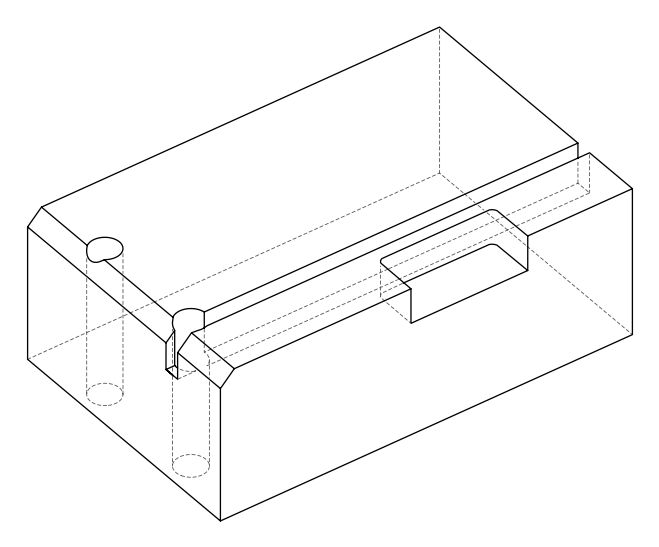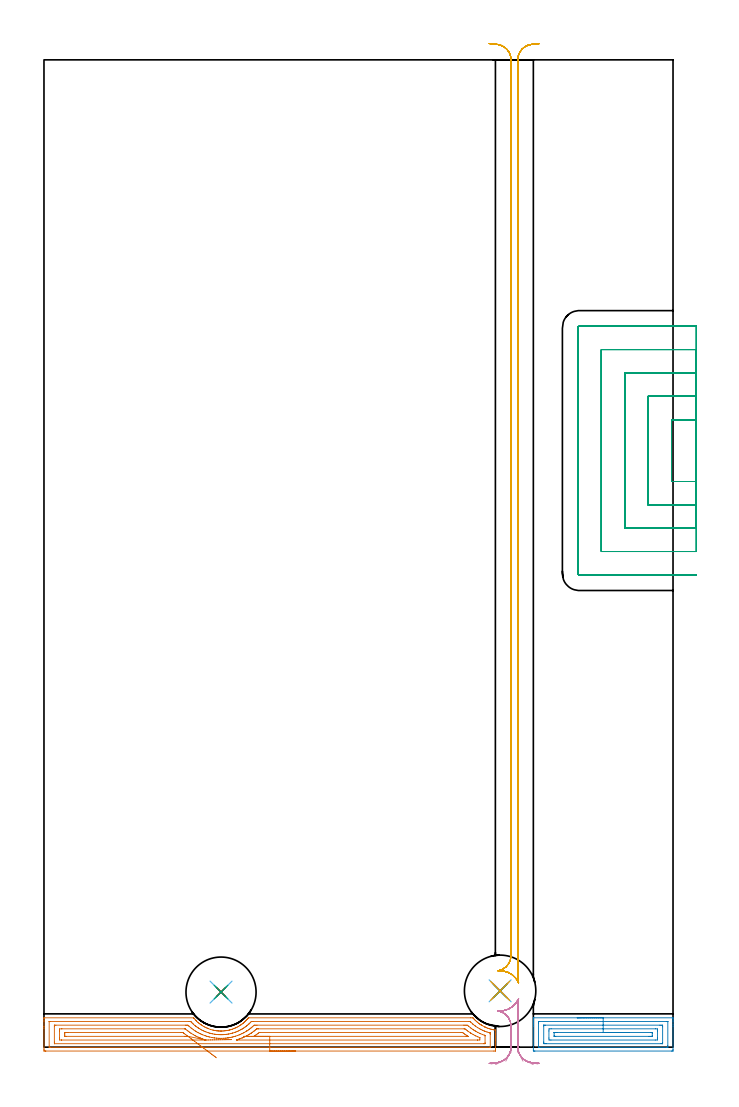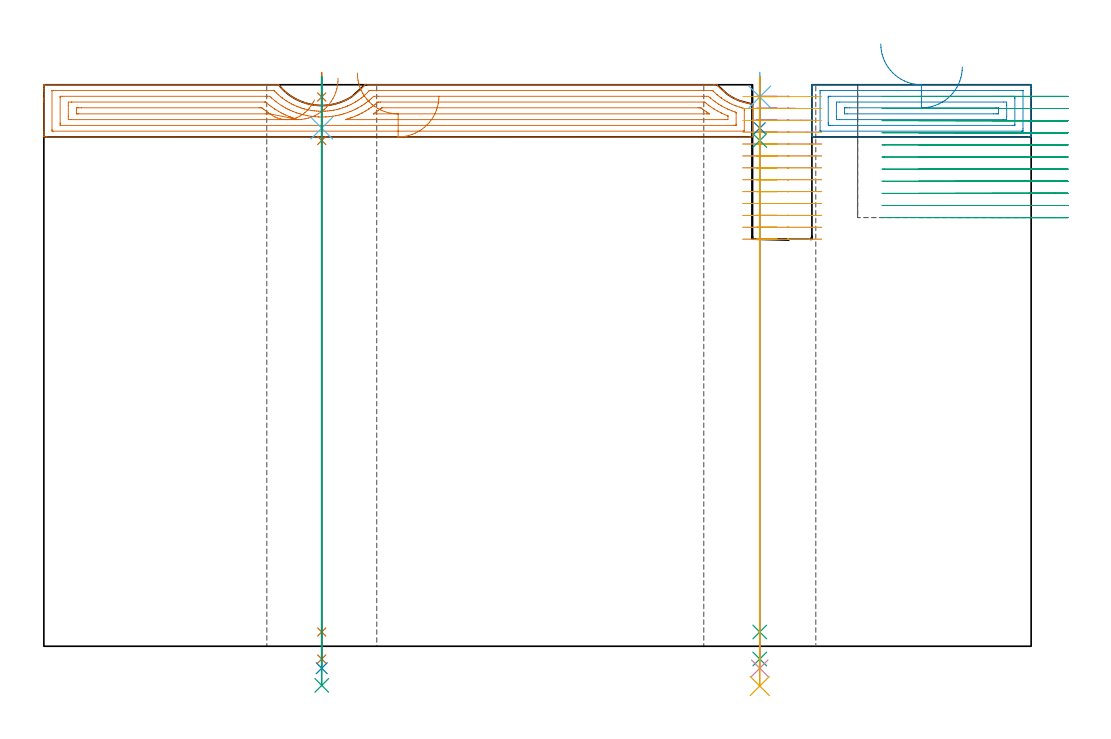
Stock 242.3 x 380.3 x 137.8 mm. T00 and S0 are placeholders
(PLAN: 15 operations, 10 tool changes, 58.6 min)
(1 AREA_MILL | FG_CHAMFER_SURFACE | UGT0205_001 | 7.06 min | 14790 mm3)
(2 AREA_MILL_1 | FG_CHAMFER_SURFACE_1 | UGT0205_001 | 2.39 min | 4832 mm3)
(3 MILL_SLOT | SLOT_PARTIAL_RECTANGULAR | NXT0201_011 | Follow Part, ap 3, ae 75% | 23.89 min | 149119 mm3)
(4 MILL_RECTANGULAR_SLOT | SLOT_RECTANGULAR | NXT0201_011 | Follow Part, ap 3, ae 75% | 1.9 min | 13333 mm3)
(5 MILL_RECTANGULAR_SLOT_1 | SLOT_RECTANGULAR_1 | NXT0201_011 | Follow Part, ap 3, ae 75% | 19.49 min | 199132 mm3)
(6 SPOT_DRILL | STEP1HOLE | NXT0321_9005460120000 | 0.05 min | 70 mm3)
(7 SPOT_DRILL_1 | STEP1HOLE_1 | NXT0321_9005460120000 | 0.05 min | 207 mm3)
(8 DRILL_BLIND_HOLE_INTO_CENTER | STEP1HOLE | UGT0301_191 | 0.05 min | 107 mm3)
(9 GUN_DRILL_THROUGH_HOLE | STEP1HOLE | UGT0307_003 | 0.63 min | 4258 mm3)
(10 SPADE_DRILL_TO_ENLARGE_THROUGH_HOLE | STEP1HOLE | UGT0306_008 | 0.58 min | 21803 mm3)
(11 DRILL_TO_ENLARGE_THROUGH_HOLE | STEP1HOLE | UGT0301_390 | 0.6 min | 39620 mm3)
(12 DRILL_BLIND_HOLE_INTO_CENTER_1 | STEP1HOLE_1 | UGT0301_191 | 0.05 min | 301 mm3)
(13 GUN_DRILL_THROUGH_HOLE_1 | STEP1HOLE_1 | UGT0307_003 | 0.63 min | 4936 mm3)
(14 SPADE_DRILL_TO_ENLARGE_THROUGH_HOLE_1 | STEP1HOLE_1 | UGT0306_008 | 0.58 min | 27676 mm3)
(15 DRILL_TO_ENLARGE_THROUGH_HOLE_1 | STEP1HOLE_1 | UGT0301_389 | 0.6 min | 45620 mm3)
(TOOL UGT0205_001 | Chamfer Mill 20 x 3 x 45 deg. | D20 FL50 Z2)
(TOOL NXT0201_011 | ENDMILL 12mm [2P460-1200-NA 1630] | D12 FL38 Z6)
(TOOL NXT0321_9005460120000 | NC Spot Drill, 142deg, 12mm, Carbide, Uncoated | D12 PA142 FL30 Z2)
(TOOL UGT0301_191 | Twist Drill 7.1 mm | D7.1 PA118 FL66 Z2)
(TOOL UGT0307_003 | Gun Drill 7 mm | D7 PA130 FL24 Z1)
(TOOL UGT0306_008 | Spade Drill 17.5mm | D17.5 PA132 FL10 Z2)
(TOOL UGT0301_390 | Twist Drill 27.5 mm | D27.5 PA118 FL165 Z2)
(TOOL UGT0301_389 | Twist Drill 27 mm | D27 PA118 FL165 Z2)
(OP 1 AREA_MILL)
G17 G21 G94 G90
T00 M6
G54
G17 G0 G90 X96.95 Y-1.5 S1061 M3
G43 Z147.8 H0
Z135.
G94 G1 X96.912 Z134.128 F250.
X96.798 Z133.264
X96.609 Z132.412
X96.347 Z131.58
X96.013 Z130.774
X95.61 Z130.
X95.142 Z129.264
X94.61 Z128.572
X94.021 Z127.929
X93.378 Z127.34
X92.686 Z126.809
X91.95 Z126.34
X91.176 Z125.937
X90.37 Z125.603
X89.538 Z125.341
X88.686 Z125.152
X87.822 Z125.038
X86.95 Z125.
X0.721 Y-1.499 Z125.001
X0.577
X0.007 Y-1.491 Z125.005
X0.003 Y-1.474 Z125.023
X0.001 Y-0.899 Z125.598
X0. Y-0.321 Z126.176
Y7.13 Z133.625
Y7.758 Z134.255
Y8.022 Z134.519
Y9.807 Z136.302
Y10.336 Z136.835
Y10.944 Z137.443
X0.007 Y11.256 Z137.748
X0.01 Y11.297 Z137.788
X0.132 Y11.3 Z137.8
X57.565
X57.625 Y11.296 Z137.79
X57.72 Y11.193 Z137.692
X57.777 Y11.122 Z137.622
X57.909 Y10.967 Z137.466
X58.43 Y10.393 Z136.892
X58.456 Y10.367 Z136.865
X58.569 Y10.253 Z136.749
X58.803 Y10.013 Z136.512
X59.359 Y9.506 Z136.005
X59.383 Y9.485 Z135.985
X59.696 Y9.22 Z135.718
X59.792 Y9.147 Z135.645
X60.091 Y8.916 Z135.411
X60.493 Y8.619 Z135.117
X60.59 Y8.553 Z135.052
X61.034 Y8.268 Z134.766
X61.483 Y7.997 Z134.494
X61.572 Y7.949 Z134.445
X61.962 Y7.731 Z134.231
X62.168 Y7.625 Z134.125
X62.377 Y7.527 Z134.024
X62.825 Y7.335 Z133.833
X62.908 Y7.3 Z133.796
X63.118 Y7.209 Z133.708
X63.271 Y7.144 Z133.643
X64.085 Y6.845 Z133.343
X64.123 Y6.833 Z133.331
X64.164 Y6.821 Z133.318
X65.058 Y6.58 Z133.078
X65.254 Y6.536 Z133.033
X65.504 Y6.478 Z132.977
X65.951 Y6.394 Z132.894
X66.422 Y6.325 Z132.823
X66.439 Y6.323 Z132.821
X66.47 Y6.319 Z132.816
X66.716 Y6.289 Z132.789
X66.845 Y6.274 Z132.774
X67.291 Y6.236 Z132.735
X67.36 Y6.233 Z132.73
X67.738 Y6.214 Z132.71
X68.135 Y6.207 Z132.701
X68.185 Y6.206 Z132.7
X68.251 Y6.207 Z132.701
X68.632 Y6.212 Z132.71
X69.079 Y6.234 Z132.733
X69.525 Y6.272 Z132.77
X69.973 Y6.325 Z132.82
X70.419 Y6.39 Z132.888
X70.867 Y6.473 Z132.969
X71.313 Y6.568 Z133.068
X71.457 Y6.605 Z133.105
X71.76 Y6.683 Z133.182
X72.206 Y6.81 Z133.31
X72.315 Y6.844 Z133.344
X72.598 Y6.946 Z133.446
X73.1 Y7.13 Z133.628
X73.548 Y7.314 Z133.809
X73.838 Y7.443 Z133.942
X73.993 Y7.513 Z134.012
X74.436 Y7.732 Z134.23
X74.887 Y7.979 Z134.479
X74.929 Y8.004 Z134.504
X75.336 Y8.25 Z134.748
X75.78 Y8.534 Z135.032
X75.906 Y8.619 Z135.117
X76.294 Y8.902 Z135.402
X76.693 Y9.212 Z135.711
X76.739 Y9.251 Z135.751
X77.041 Y9.506 Z136.004
X77.155 Y9.609 Z136.108
X77.275 Y9.718 Z136.217
X77.371 Y9.807 Z136.303
X77.452 Y9.879 Z136.378
X77.568 Y9.984 Z136.483
X77.625 Y10.042 Z136.541
X77.685 Y10.104 Z136.6
X77.749 Y10.168 Z136.667
X77.913 Y10.335 Z136.834
X77.97 Y10.394 Z136.891
X78.217 Y10.665 Z137.164
X78.461 Y10.933 Z137.433
X78.639 Y11.145 Z137.645
X78.661 Y11.171 Z137.67
X78.775 Y11.295 Z137.791
X78.936 Y11.3 Z137.8
X164.418
X165.222 Y11.294 Z137.792
X165.309 Y11.201 Z137.7
X165.36 Y11.145 Z137.643
X165.629 Y10.849 Z137.348
X166.064 Y10.393 Z136.893
X166.52 Y9.973 Z136.472
X166.644 Y9.864 Z136.363
X166.71 Y9.807 Z136.304
X166.924 Y9.618 Z136.118
X167.063 Y9.506 Z136.005
X167.437 Y9.219 Z135.716
X167.535 Y9.147 Z135.645
X167.818 Y8.941 Z135.438
X167.857 Y8.915 Z135.411
X168.295 Y8.62 Z135.116
X168.425 Y8.538 Z135.034
X168.501 Y8.489 Z134.986
X168.711 Y8.365 Z134.863
X169.605 Y7.882 Z134.38
X169.761 Y7.805 Z134.302
X169.907 Y7.731 Z134.23
X169.921 Y7.725 Z134.224
X170.105 Y7.644 Z134.143
X170.201 Y7.603 Z134.1
X170.206 Y7.601 Z134.097
X170.469 Y7.489 Z133.988
X170.498 Y7.476 Z133.976
X170.944 Y7.305 Z133.804
X171.392 Y7.147 Z133.646
X171.542 Y7.101 Z133.599
X171.837 Y7.009 Z133.507
X172.261 Y6.89 Z133.39
X172.285 Y6.883 Z133.383
X172.432 Y6.847 Z133.344
X172.44 Y6.845 Z133.342
X172.809 Y6.762 Z133.261
X173.179 Y6.69 Z133.187
X173.883 Y6.572 Z133.068
X173.897 Y6.567 Z133.063
X173.9 Y6.566 Z133.062
Y4.983 Z131.482
Y4.454 Z130.95
Y4.189 Z130.686
Y3.562 Z130.059
Y3.297 Z129.794
Y2.67 Z129.164
X173.899 Y-0.899 Z125.598
X173.897 Y-1.474 Z125.023
X173.893 Y-1.491 Z125.005
X173.323 Y-1.5 Z125.
X86.95
Y-0.086 Z126.414
X2.358
X2.023 Y-0.079 Z126.421
X2.01 Y-0.056 Z126.444
X2.008 Y-0.007 Z126.493
X2.001 Y0.351 Z126.851
Y9.807 Z136.307
X2.003 Y9.851 Z136.351
X2.006 Y9.873 Z136.373
X2.008 Y9.878 Z136.378
X2.044 Y9.88 Z136.38
X2.201 Y9.885 Z136.385
X2.28
X55.863
X56.021 Y9.884 Z136.384
X56.336 Y9.879 Z136.379
X56.512 Y9.876 Z136.376
X56.535 Y9.854 Z136.354
X56.583 Y9.807 Z136.307
X56.675 Y9.711 Z136.211
X57.072 Y9.308 Z135.808
X57.481 Y8.915 Z135.415
X57.565 Y8.836 Z135.336
X58.187 Y8.292 Z134.792
X58.456 Y8.083 Z134.583
X58.478 Y8.066 Z134.566
X58.536 Y8.022 Z134.522
X59.007 Y7.681 Z134.181
X59.346 Y7.446 Z133.946
X59.465 Y7.368 Z133.868
X59.847 Y7.13 Z133.63
X60.237 Y6.899 Z133.399
X60.765 Y6.601 Z133.101
X61.127 Y6.419 Z132.919
X61.2 Y6.385 Z132.885
X61.528 Y6.238 Z132.738
X62.018 Y6.031 Z132.531
X62.371 Y5.885 Z132.385
X62.908 Y5.685 Z132.185
X63.052 Y5.635 Z132.135
X63.357 Y5.533 Z132.033
X63.824 Y5.398 Z131.898
X64.02 Y5.346 Z131.846
X64.689 Y5.184 Z131.684
X64.898 Y5.137 Z131.637
X65.579 Y5.012 Z131.512
X65.973 Y4.952 Z131.452
X66.47 Y4.891 Z131.391
X66.969 Y4.846 Z131.346
X67.36 Y4.821 Z131.321
X67.905 Y4.801 Z131.301
X68.251 Y4.796 Z131.296
X68.788 Y4.808 Z131.308
X69.141 Y4.826 Z131.326
X69.624 Y4.862 Z131.362
X70.032 Y4.903 Z131.403
X70.425 Y4.952 Z131.452
X70.922 Y5.028 Z131.528
X71.191 Y5.077 Z131.577
X71.813 Y5.202 Z131.702
X71.93 Y5.228 Z131.728
X72.41 Y5.346 Z131.846
X72.667 Y5.418 Z131.918
X72.703 Y5.428 Z131.928
X73.315 Y5.625 Z132.125
X73.593 Y5.724 Z132.224
X73.968 Y5.862 Z132.362
X74.484 Y6.065 Z132.565
X74.605 Y6.117 Z132.617
X74.878 Y6.238 Z132.738
X75.374 Y6.478 Z132.978
X75.803 Y6.7 Z133.2
X76.265 Y6.955 Z133.455
X76.375 Y7.02 Z133.52
X76.558 Y7.13 Z133.63
X76.923 Y7.363 Z133.863
X77.155 Y7.515 Z134.015
X77.452 Y7.725 Z134.225
X77.862 Y8.022 Z134.522
X77.966 Y8.102 Z134.602
X78.046 Y8.164 Z134.664
X78.453 Y8.506 Z135.006
X78.929 Y8.918 Z135.418
X78.936 Y8.924 Z135.424
X79.38 Y9.362 Z135.862
X79.815 Y9.807 Z136.307
X79.826 Y9.819 Z136.319
X79.884 Y9.87 Z136.37
X79.93 Y9.879 Z136.379
X80.03 Y9.881 Z136.381
X80.232 Y9.884 Z136.384
X80.638 Y9.886 Z136.386
X80.717
X163.607 Y9.885 Z136.385
X163.764 Y9.884 Z136.384
X164.079 Y9.879 Z136.379
X164.134 Y9.875 Z136.375
X164.145 Y9.868 Z136.368
X164.167 Y9.849 Z136.349
X164.211 Y9.807 Z136.307
X164.418 Y9.6 Z136.1
X165.166 Y8.915 Z135.415
X165.309 Y8.79 Z135.29
X165.95 Y8.272 Z134.772
X166.199 Y8.089 Z134.589
X166.223 Y8.071 Z134.571
X166.294 Y8.022 Z134.522
X167.09 Y7.492 Z133.992
X167.712 Y7.13 Z133.63
X167.98 Y6.981 Z133.481
X168.303 Y6.807 Z133.307
X168.87 Y6.528 Z133.028
X168.988 Y6.475 Z132.975
X169.54 Y6.238 Z132.738
X169.761 Y6.151 Z132.651
X169.901 Y6.098 Z132.598
X170.651 Y5.84 Z132.34
X171.226 Y5.662 Z132.162
X171.542 Y5.572 Z132.072
X171.641 Y5.545 Z132.045
X171.783 Y5.507 Z132.007
X171.852 Y5.486 Z131.986
X171.89 Y5.474 Z131.974
X171.892 Y5.448 Z131.948
X171.896 Y5.346 Z131.846
X171.9 Y4.988 Z131.488
X171.899 Y-0.007 Z126.493
X171.897 Y-0.052 Z126.448
X171.894 Y-0.073 Z126.427
X171.892 Y-0.078 Z126.422
X171.856 Y-0.08 Z126.42
X171.699 Y-0.085 Z126.415
X171.62 Y-0.086 Z126.414
X86.95
Y1.328 Z127.828
X4.075 Y1.329 Z127.829
X4.036 Y1.33 Z127.83
X4.016 Y1.332 Z127.832
X4.012 Y1.334 Z127.834
X4.009 Y1.36 Z127.86
X4.002 Y1.638 Z128.138
X4. Y1.777 Z128.277
Y1.917 Z128.417
Y8.162 Z134.662
X4.002 Y8.301 Z134.801
X4.006 Y8.394 Z134.894
X4.01 Y8.462 Z134.962
X4.029 Y8.464 Z134.964
X4.139 Y8.467 Z134.967
X4.582 Y8.471 Z134.971
X54.446
X54.894 Y8.469 Z134.969
X55.344 Y8.464 Z134.964
X55.447 Y8.46 Z134.96
X55.785 Y8.153 Z134.653
X55.932 Y8.022 Z134.522
X56.675 Y7.376 Z133.876
X56.991 Y7.13 Z133.63
X57.565 Y6.7 Z133.2
X58.256 Y6.238 Z132.738
X58.456 Y6.11 Z132.61
X58.786 Y5.908 Z132.408
X59.346 Y5.596 Z132.096
X59.816 Y5.346 Z131.846
X60.098 Y5.207 Z131.707
X60.237 Y5.143 Z131.643
X60.6 Y4.982 Z131.482
X61.127 Y4.764 Z131.264
X61.917 Y4.454 Z130.954
X62.018 Y4.416 Z130.916
X62.076 Y4.395 Z130.895
X62.582 Y4.229 Z130.729
X62.908 Y4.138 Z130.638
X63.342 Y4.019 Z130.519
X63.799 Y3.908 Z130.408
X64.505 Y3.747 Z130.247
X64.689 Y3.712 Z130.212
X65.556 Y3.562 Z130.062
X65.583 Y3.558 Z130.058
X66.47 Y3.462 Z129.962
X66.579 Y3.452 Z129.952
X67.36 Y3.404 Z129.904
X67.525 Y3.396 Z129.896
X68.251 Y3.382 Z129.882
X68.428 Y3.384 Z129.884
X69.141 Y3.407 Z129.907
X69.288 Y3.414 Z129.914
X70.032 Y3.471 Z129.971
X70.115 Y3.479 Z129.979
X70.844 Y3.562 Z130.062
X70.912 Y3.572 Z130.072
X70.922 Y3.574 Z130.074
X71.672 Y3.702 Z130.202
X71.813 Y3.729 Z130.229
X72.41 Y3.855 Z130.355
X72.703 Y3.924 Z130.424
X73.125 Y4.031 Z130.531
X73.593 Y4.166 Z130.666
X73.813 Y4.234 Z130.734
X74.484 Y4.452 Z130.952
X74.49 Y4.454 Z130.954
X75.128 Y4.701 Z131.201
X75.374 Y4.8 Z131.3
X75.758 Y4.962 Z131.462
X76.265 Y5.192 Z131.692
X76.369 Y5.241 Z131.741
X76.583 Y5.346 Z131.846
X76.958 Y5.544 Z132.044
X77.155 Y5.651 Z132.151
X77.866 Y6.058 Z132.558
X78.046 Y6.17 Z132.67
X78.087 Y6.197 Z132.697
X78.151 Y6.238 Z132.738
X78.622 Y6.553 Z133.053
X78.936 Y6.772 Z133.272
X79.142 Y6.924 Z133.424
X79.415 Y7.13 Z133.63
X79.645 Y7.312 Z133.812
X79.826 Y7.46 Z133.96
X80.128 Y7.72 Z134.22
X80.471 Y8.022 Z134.522
X80.947 Y8.457 Z134.957
X81.166 Y8.465 Z134.965
X81.607 Y8.469 Z134.969
X82.05 Y8.471 Z134.971
X161.747
X162.19 Y8.47 Z134.97
X162.637 Y8.468 Z134.968
X163.087 Y8.464 Z134.964
X163.528 Y8.092 Z134.592
X163.611 Y8.022 Z134.522
X164.418 Y7.372 Z133.872
X164.741 Y7.13 Z133.63
X165.309 Y6.738 Z133.238
X165.609 Y6.537 Z133.037
X166.089 Y6.238 Z132.738
X166.199 Y6.172 Z132.672
X166.354 Y6.083 Z132.583
X167.09 Y5.689 Z132.189
X167.772 Y5.346 Z131.846
X167.98 Y5.251 Z131.751
X168.148 Y5.178 Z131.678
X168.87 Y4.89 Z131.39
X169.588 Y4.628 Z131.128
X169.761 Y4.566 Z131.066
X169.843 Y4.536 Z131.036
X169.877 Y4.522 Z131.022
X169.89 Y4.513 Z131.013
X169.894 Y4.5 Z131.
X169.897 Y4.454 Z130.954
X169.9 Y4.315 Z130.815
Y1.638 Z128.138
X169.898 Y1.499 Z127.999
X169.894 Y1.406 Z127.906
X169.89 Y1.338 Z127.838
X169.871 Y1.335 Z127.835
X169.761 Y1.333 Z127.833
X169.318 Y1.329 Z127.829
X86.95 Y1.328 Z127.828
Y2.743 Z129.243
X74.484
X74.41 Y2.744 Z129.244
X74.095 Y2.749 Z129.249
X74.32 Y2.834 Z129.334
X74.42 Y2.869 Z129.369
X74.484 Y2.891 Z129.391
X74.987 Y3.058 Z129.558
X75.226 Y3.138 Z129.638
X75.374 Y3.19 Z129.69
X75.647 Y3.289 Z129.789
X76.292 Y3.535 Z130.035
X76.358 Y3.562 Z130.062
X76.912 Y3.806 Z130.306
X77.155 Y3.916 Z130.416
X77.519 Y4.09 Z130.59
X78.046 Y4.349 Z130.849
X78.115 Y4.385 Z130.885
X78.242 Y4.454 Z130.954
X78.684 Y4.706 Z131.206
X78.936 Y4.853 Z131.353
X79.242 Y5.039 Z131.539
X79.735 Y5.346 Z131.846
X79.791 Y5.382 Z131.882
X79.826 Y5.406 Z131.906
X80.314 Y5.75 Z132.25
X80.717 Y6.042 Z132.542
X80.829 Y6.126 Z132.626
X80.971 Y6.238 Z132.738
X81.322 Y6.524 Z133.024
X81.607 Y6.761 Z133.261
X81.807 Y6.931 Z133.431
X81.915 Y7.02 Z133.52
X81.945 Y7.044 Z133.544
X81.988 Y7.05 Z133.55
X82.089 Y7.053 Z133.553
X82.498 Y7.057 Z133.557
X82.571
X161.821
X162.024 Y7.053 Z133.553
X162.122 Y7.05 Z133.55
X162.281 Y6.934 Z133.434
X162.637 Y6.657 Z133.157
X163.181 Y6.238 Z132.738
X163.528 Y5.992 Z132.492
X164.313 Y5.451 Z131.951
X164.418 Y5.387 Z131.887
X164.487 Y5.346 Z131.846
X165.309 Y4.875 Z131.375
X166.084 Y4.454 Z130.954
X166.199 Y4.395 Z130.895
X166.317 Y4.336 Z130.836
X167.09 Y3.984 Z130.484
X167.894 Y3.648 Z130.148
X167.899 Y3.643 Z130.143
Y3.562 Z130.062
X167.893 Y2.757 Z129.257
X167.09 Y2.744 Z129.244
X167.016 Y2.743 Z129.243
X86.95
Y4.157 Z130.657
X81.013
X80.97
X80.939 Y4.159 Z130.659
X80.888 Y4.164 Z130.664
X80.925 Y4.195 Z130.695
X80.954 Y4.217 Z130.717
X81.309 Y4.454 Z130.954
X81.487 Y4.575 Z131.075
X81.607 Y4.659 Z131.159
X82.002 Y4.95 Z131.45
X82.498 Y5.32 Z131.82
X82.531 Y5.346 Z131.846
X82.866 Y5.606 Z132.106
X82.918 Y5.636 Z132.136
X82.993 Y5.64 Z132.14
X83.093 Y5.642 Z132.142
X160.56 Y5.643 Z132.143
X160.857 Y5.642 Z132.142
X161.152 Y5.638 Z132.138
X161.231 Y5.635 Z132.135
X161.281 Y5.601 Z132.101
X161.386 Y5.522 Z132.022
X161.615 Y5.346 Z131.846
X161.747 Y5.246 Z131.746
X162.1 Y4.992 Z131.492
X162.637 Y4.628 Z131.128
X162.898 Y4.454 Z130.954
X163.059 Y4.35 Z130.85
X163.287 Y4.202 Z130.702
X163.345 Y4.162 Z130.662
X163.314 Y4.16 Z130.66
X163.23 Y4.158 Z130.658
X162.934 Y4.157 Z130.657
X162.637
X86.95
X86.078 Z130.695
X85.214 Z130.809
X84.362 Z130.998
X83.53 Z131.26
X82.724 Z131.594
X81.95 Z131.997
X81.214 Z132.465
X80.522 Z132.996
X79.879 Z133.586
X79.29 Z134.229
X78.758 Z134.921
X78.29 Z135.657
X77.887 Z136.431
X77.553 Z137.237
X77.291 Z138.069
X77.102 Z138.92
X76.988 Z139.785
X76.95 Z140.657
G0 X72.203 Y2.905 Z139.407
G1 X72.179 Z138.535
X72.079 Y2.904 Z137.668
X71.904 Y2.901 Z136.813
X71.655 Y2.897 Z135.977
X71.334 Y2.892 Z135.166
X70.943 Y2.885 Z134.386
X70.486 Y2.878 Z133.643
X69.966 Y2.87 Z132.943
X69.387 Y2.861 Z132.29
X68.753 Y2.851 Z131.691
X68.07 Y2.84 Z131.149
X67.342 Y2.828 Z130.668
X66.575 Y2.816 Z130.253
X65.774 Y2.804 Z129.907
X64.946 Y2.79 Z129.631
X64.098 Y2.777 Z129.429
X63.235 Y2.763 Z129.301
X62.364 Y2.749 Z129.249
X62.018 Y2.744 Z129.244
X61.944 Y2.743 Z129.243
X6.81
X6.736 Y2.744 Z129.244
X6.01 Y2.756 Z129.256
X6.001 Y3.481 Z129.981
X6. Y3.562 Z130.062
X6.001 Y6.238 Z132.738
X6.007 Y7.043 Z133.543
X6.81 Y7.056 Z133.556
X6.884 Y7.057 Z133.557
X54.077
X54.281 Y7.056 Z133.556
X54.383 Y7.053 Z133.553
X54.432 Y7.05 Z133.55
X54.458 Y7.044 Z133.544
X55.134 Y6.475 Z132.975
X55.433 Y6.238 Z132.738
X55.785 Y5.97 Z132.47
X56.145 Y5.705 Z132.205
X56.669 Y5.346 Z131.846
X56.688 Y5.333 Z131.833
X57.565 Y4.794 Z131.294
X58.163 Y4.454 Z130.954
X58.456 Y4.297 Z130.797
X58.778 Y4.131 Z130.631
X59.346 Y3.874 Z130.374
X60.062 Y3.562 Z130.062
X60.237 Y3.491 Z129.991
X60.354 Y3.444 Z129.944
X60.475 Y3.399 Z129.899
X61.127 Y3.157 Z129.657
X61.749 Y2.939 Z129.439
X62.364 Y2.749 Z129.249
X55.464 Y4.164 Z130.664
X55.188 Y4.16 Z130.66
X54.894 Y4.158 Z130.658
X54.3 Y4.157 Z130.657
X8.591
X8.295 Y4.158 Z130.658
X8.097 Y4.161 Z130.661
X8.028 Y4.164 Z130.664
X8.009 Y4.17 Z130.67
X8.007 Y4.185 Z130.685
X8.003 Y4.256 Z130.756
X8.001 Y4.454 Z130.954
Y5.045 Z131.545
X8.005 Y5.346 Z131.846
X8.01 Y5.635 Z132.135
X8.298 Y5.64 Z132.14
X8.591 Y5.642 Z132.142
X9.185 Y5.643 Z132.143
X52.817
X53.113 Y5.641 Z132.141
X53.409 Y5.638 Z132.138
X53.49 Y5.636 Z132.136
X53.538 Y5.601 Z132.101
X53.642 Y5.522 Z132.022
X53.869 Y5.346 Z131.846
X54.004 Y5.242 Z131.742
X54.429 Y4.92 Z131.42
X54.894 Y4.588 Z131.088
X55.079 Y4.454 Z130.954
X55.464 Y4.164 Z130.664
X56.077 Y3.703 Z130.247
X56.716 Y3.222 Z129.899
X57.377 Y2.724 Z129.622
X58.055 Y2.214 Z129.418
X58.744 Y1.696 Z129.289
X59.44 Y1.172 Z129.235
X60.137 Y0.648 Z129.258
X60.829 Y0.126 Z129.356
X61.512 Y-0.388 Z129.53
X62.181 Y-0.891 Z129.778
X62.829 Y-1.379 Z130.097
X63.453 Y-1.848 Z130.486
X64.048 Y-2.296 Z130.942
X64.608 Y-2.717 Z131.46
X65.13 Y-3.11 Z132.038
X65.61 Y-3.472 Z132.671
X66.045 Y-3.798 Z133.353
X66.43 Y-4.088 Z134.081
G0 Z147.8
M5
M2
(OP 2 AREA_MILL_1)
G17 G21 G94 G90
T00 M6
G54
G17 G0 G90 X205.4 Y11.3 S1061 M3
G43 Z147.8 H0
G94 G1 X205.438 Z146.928 F250.
X205.552 Z146.063
X205.741 Z145.212
X206.003 Z144.38
X206.337 Z143.574
X206.74 Z142.8
X207.209 Z142.064
X207.74 Z141.372
X208.329 Z140.729
X208.972 Z140.139
X209.664 Z139.608
X210.4 Z139.14
X211.174 Z138.737
X211.98 Z138.403
X212.812 Z138.141
X213.664 Z137.952
X214.528 Z137.838
X215.4 Z137.8
X242.151
X242.29 Y11.297 Z137.788
X242.293 Y11.251 Z137.742
X242.3 Y10.898 Z137.397
Y10.403 Z136.902
Y9.807 Z136.302
Y8.616 Z135.113
Y8.022 Z134.516
X242.299 Y-0.899 Z125.598
X242.297 Y-1.491 Z125.006
X242.295 Y-1.493 Z125.004
X241.705 Y-1.5 Z125.
X189.095
X188.8 Y-1.496 Z125.002
X188.51 Y-1.491 Z125.006
X188.5 Y-1.196 Z125.301
Y8.022 Z134.516
Y8.616 Z135.113
Y8.915 Z135.411
Y9.509 Z136.005
Y9.807 Z136.302
Y10.393 Z136.892
Y10.699 Z137.198
Y10.898 Z137.398
X188.508 Y11.251 Z137.742
X188.51 Y11.297 Z137.788
X188.649 Y11.3 Z137.8
X215.4
Y9.886 Z136.386
X240.001 Y9.885 Z136.385
X240.158 Y9.884 Z136.384
X240.263 Y9.881 Z136.381
X240.292 Y9.878 Z136.378
X240.295 Y9.875 Z136.375
X240.298 Y9.861 Z136.361
X240.299 Y9.807 Z136.307
X240.3 Y0.507 Z127.007
X240.296 Y-0.007 Z126.493
X240.294 Y-0.053 Z126.447
X240.291 Y-0.072 Z126.428
X240.236 Y-0.079 Z126.421
X240.08 Y-0.084 Z126.416
X240. Y-0.085 Z126.415
X190.799 Y-0.086 Z126.414
X190.642 Y-0.084 Z126.416
X190.537 Y-0.081 Z126.419
X190.508 Y-0.078 Z126.422
X190.505 Y-0.076 Z126.424
X190.502 Y-0.061 Z126.439
X190.501 Y-0.007 Z126.493
X190.5 Y9.293 Z135.793
X190.504 Y9.807 Z136.307
X190.506 Y9.853 Z136.353
X190.509 Y9.872 Z136.372
X190.564 Y9.879 Z136.379
X190.721 Y9.884 Z136.384
X190.8 Y9.885 Z136.385
X215.4 Y9.886 Z136.386
Y8.471 Z134.971
X237.247
X237.691 Y8.47 Z134.97
X238.138 Y8.467 Z134.967
X238.278 Y8.465 Z134.965
X238.292 Y8.184 Z134.684
X238.297 Y8.022 Z134.522
X238.3 Y7.861 Z134.361
Y1.616 Z128.116
X238.296 Y1.454 Z127.954
X238.29 Y1.348 Z127.848
X238.285 Y1.334 Z127.834
X238.277 Y1.332 Z127.832
X238.25 Y1.33 Z127.83
X238.138 Y1.329 Z127.829
X237.695 Y1.328 Z127.828
X193.553 Y1.329 Z127.829
X193.109 Y1.33 Z127.83
X192.662 Y1.333 Z127.833
X192.522 Y1.335 Z127.835
X192.508 Y1.616 Z128.116
X192.503 Y1.777 Z128.277
X192.5 Y1.939 Z128.439
Y8.184 Z134.684
X192.504 Y8.346 Z134.846
X192.51 Y8.453 Z134.953
X192.515 Y8.466 Z134.966
X192.523 Y8.468 Z134.968
X192.55 Y8.47 Z134.97
X192.662 Y8.471 Z134.971
X193.105
X215.4
Y7.057 Z133.557
X235.536
X236.275 Y7.05 Z133.55
X236.3 Y6.293 Z132.793
Y3.562 Z130.062
X236.275 Y2.75 Z129.25
X235.463 Y2.743 Z129.243
X195.264
X194.525 Y2.75 Z129.25
X194.5 Y3.507 Z130.007
X194.501 Y6.238 Z132.738
X194.525 Y7.05 Z133.55
X195.337 Y7.057 Z133.557
X215.4
Y5.643 Z132.143
X233.68 Y5.642 Z132.142
X234.279 Y5.639 Z132.139
X234.285 Y5.637 Z132.137
X234.295 Y5.623 Z132.123
X234.298 Y5.346 Z131.846
X234.299 Y4.299 Z130.799
X234.297 Y4.221 Z130.721
X234.294 Y4.183 Z130.683
X234.291 Y4.168 Z130.668
X234.272 Y4.164 Z130.664
X233.974 Y4.159 Z130.659
X233.68 Y4.158 Z130.658
X233.085 Y4.157 Z130.657
X197.12 Y4.158 Z130.658
X196.521 Y4.161 Z130.661
X196.515 Y4.163 Z130.663
X196.505 Y4.177 Z130.677
X196.502 Y4.454 Z130.954
X196.501 Y5.501 Z132.001
X196.503 Y5.579 Z132.079
X196.506 Y5.617 Z132.117
X196.509 Y5.632 Z132.132
X196.528 Y5.636 Z132.136
X196.826 Y5.64 Z132.14
X197.12 Y5.642 Z132.142
X197.715 Y5.643 Z132.143
X215.4
X216.272 Z132.181
X217.137 Z132.295
X217.988 Z132.484
X218.82 Z132.746
X219.626 Z133.08
X220.4 Z133.483
X221.136 Z133.951
X221.828 Z134.483
X222.471 Z135.072
X223.06 Z135.715
X223.592 Z136.407
X224.06 Z137.143
X224.463 Z137.917
X224.797 Z138.723
X225.059 Z139.555
X225.248 Z140.407
X225.362 Z141.271
X225.4 Z142.143
G0 Z147.8
M5
M2
(OP 3 MILL_SLOT)
G17 G21 G94 G90
T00 M6
G54
G17 G0 G90 X251.3 Y241.7 S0 M3
G43 Z147.909 H1
Z134.935
G94 G1 X248.3 F250.
X241.7 F500.
Y217.9
X248.3
X251.3 F250.
Y250.7
X248.3
X232.7 F500.
Y208.9
X248.3
X251.3 F250.
Y259.7
X248.3
X223.7 F500.
Y199.9
X248.3
X251.3 F250.
Y268.7
X248.3
X214.7 F500.
Y190.9
X248.3
X251.3 F250.
Y277.7
X248.3
X206.2 F500.
G3 X205.7 Y277.2 R0.5
G1 Y182.4
G3 X206.2 Y181.9 R0.5
G1 X248.3
X251.3 F250.
G0 Y241.7 Z131.962
G1 X248.3
X241.7 F500.
Y217.9
X248.3
X251.3 F250.
Y250.7
X248.3
X232.7 F500.
Y208.9
X248.3
X251.3 F250.
Y259.7
X248.3
X223.7 F500.
Y199.9
X248.3
X251.3 F250.
Y268.7
X248.3
X214.7 F500.
Y190.9
X248.3
X251.3 F250.
Y277.7
X248.3
X206.2 F500.
G3 X205.7 Y277.2 R0.5
G1 Y182.4
G3 X206.2 Y181.9 R0.5
G1 X248.3
X251.3 F250.
G0 Y241.7 Z128.988
G1 X248.3
X241.7 F500.
Y217.9
X248.3
X251.3 F250.
Y250.7
X248.3
X232.7 F500.
Y208.9
X248.3
X251.3 F250.
Y259.7
X248.3
X223.7 F500.
Y199.9
X248.3
X251.3 F250.
Y268.7
X248.3
X214.7 F500.
Y190.9
X248.3
X251.3 F250.
Y277.7
X248.3
X206.2 F500.
G3 X205.7 Y277.2 R0.5
G1 Y182.4
G3 X206.2 Y181.9 R0.5
G1 X248.3
X251.3 F250.
G0 Y241.7 Z126.015
G1 X248.3
X241.7 F500.
Y217.9
X248.3
X251.3 F250.
Y250.7
X248.3
X232.7 F500.
Y208.9
X248.3
X251.3 F250.
Y259.7
X248.3
X223.7 F500.
Y199.9
X248.3
X251.3 F250.
Y268.7
X248.3
X214.7 F500.
Y190.9
X248.3
X251.3 F250.
Y277.7
X248.3
X206.2 F500.
G3 X205.7 Y277.2 R0.5
G1 Y182.4
G3 X206.2 Y181.9 R0.5
G1 X248.3
X251.3 F250.
G0 Y241.7 Z123.041
G1 X248.3
X241.7 F500.
Y217.9
X248.3
X251.3 F250.
Y250.7
X248.3
X232.7 F500.
Y208.9
X248.3
X251.3 F250.
Y259.7
X248.3
X223.7 F500.
Y199.9
X248.3
X251.3 F250.
Y268.7
X248.3
X214.7 F500.
Y190.9
X248.3
X251.3 F250.
Y277.7
X248.3
X206.2 F500.
G3 X205.7 Y277.2 R0.5
G1 Y182.4
G3 X206.2 Y181.9 R0.5
G1 X248.3
X251.3 F250.
G0 Y241.7 Z120.068
G1 X248.3
X241.7 F500.
Y217.9
X248.3
X251.3 F250.
Y250.7
X248.3
X232.7 F500.
Y208.9
X248.3
X251.3 F250.
Y259.7
X248.3
X223.7 F500.
Y199.9
X248.3
X251.3 F250.
Y268.7
X248.3
X214.7 F500.
Y190.9
X248.3
X251.3 F250.
Y277.7
X248.3
X206.2 F500.
G3 X205.7 Y277.2 R0.5
G1 Y182.4
G3 X206.2 Y181.9 R0.5
G1 X248.3
X251.3 F250.
G0 Y241.7 Z117.094
G1 X248.3
X241.7 F500.
Y217.9
X248.3
X251.3 F250.
Y250.7
X248.3
X232.7 F500.
Y208.9
X248.3
X251.3 F250.
Y259.7
X248.3
X223.7 F500.
Y199.9
X248.3
X251.3 F250.
Y268.7
X248.3
X214.7 F500.
Y190.9
X248.3
X251.3 F250.
Y277.7
X248.3
X206.2 F500.
G3 X205.7 Y277.2 R0.5
G1 Y182.4
G3 X206.2 Y181.9 R0.5
G1 X248.3
X251.3 F250.
G0 Y241.7 Z114.121
G1 X248.3
X241.7 F500.
Y217.9
X248.3
X251.3 F250.
Y250.7
X248.3
X232.7 F500.
Y208.9
X248.3
X251.3 F250.
Y259.7
X248.3
X223.7 F500.
Y199.9
X248.3
X251.3 F250.
Y268.7
X248.3
X214.7 F500.
Y190.9
X248.3
X251.3 F250.
Y277.7
X248.3
X206.2 F500.
G3 X205.7 Y277.2 R0.5
G1 Y182.4
G3 X206.2 Y181.9 R0.5
G1 X248.3
X251.3 F250.
G0 Y241.7 Z111.147
G1 X248.3
X241.7 F500.
Y217.9
X248.3
X251.3 F250.
Y250.7
X248.3
X232.7 F500.
Y208.9
X248.3
X251.3 F250.
Y259.7
X248.3
X223.7 F500.
Y199.9
X248.3
X251.3 F250.
Y268.7
X248.3
X214.7 F500.
Y190.9
X248.3
X251.3 F250.
Y277.7
X248.3
X206.2 F500.
G3 X205.7 Y277.2 R0.5
G1 Y182.4
G3 X206.2 Y181.9 R0.5
G1 X248.3
X251.3 F250.
G0 Y241.7 Z108.174
G1 X248.3
X241.7 F500.
Y217.9
X248.3
X251.3 F250.
Y250.7
X248.3
X232.7 F500.
Y208.9
X248.3
X251.3 F250.
Y259.7
X248.3
X223.7 F500.
Y199.9
X248.3
X251.3 F250.
Y268.7
X248.3
X214.7 F500.
Y190.9
X248.3
X251.3 F250.
Y277.7
X248.3
X206.2 F500.
G3 X205.7 Y277.2 R0.5
G1 Y182.4
G3 X206.2 Y181.9 R0.5
G1 X248.3
X251.3 F250.
G0 Y241.7 Z105.2
G1 X248.3
X241.7 F500.
Y217.9
X248.3
X251.3 F250.
Y250.7
X248.3
X232.7 F500.
Y208.9
X248.3
X251.3 F250.
Y259.7
X248.3
X223.7 F500.
Y199.9
X248.3
X251.3 F250.
Y268.7
X248.3
X214.7 F500.
Y190.9
X248.3
X251.3 F250.
Y277.7
X248.3
X206.2 F500.
G3 X205.7 Y277.2 R0.5
G1 Y182.4
G3 X206.2 Y181.9 R0.5
G1 X248.3
X251.3 F250.
G0 Z147.909
M5
M2
(OP 4 MILL_RECTANGULAR_SLOT)
G17 G21 G94 G90
T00 M6
G54
G17 G0 G90 X182.5 Y-2.034 S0 M3
G43 Z147.909 H1
Z134.985
G94 G1 Y0.966 F250.
Y16.678 F500.
G2 X182.825 Y18.625 R6.
G1 X182.816 Y18.629
G2 X174.944 Y13.987 R7.75
G1 X174.943 Y13.977
G2 X179.9 Y8.068 R6.
G1 Y0.966
Y-2.034 F250.
G0 Z147.909
X184.509 Y-5.392
Z132.061
G1 X183.15 Y-2.717
G2 X182.5 Y0. R6. F500.
G1 Y16.678
G2 X182.825 Y18.625 R6.
G1 X182.816 Y18.629
G2 X174.944 Y13.987 R7.75
G1 X174.943 Y13.977
G2 X179.9 Y8.068 R6.
G1 Y0.
G2 X179.25 Y-2.716 R6.
G1 X177.892 Y-5.391 F250.
G0 Z147.909
X188.444 Y-6.708
Z129.138
G1 X185.772 Y-5.344
G2 X182.5 Y0. R6. F500.
G1 Y16.678
G2 X182.825 Y18.625 R6.
G1 X182.816 Y18.629
G2 X174.944 Y13.987 R7.75
G1 X174.943 Y13.977
G2 X179.9 Y8.068 R6.
G1 Y0.
G2 X176.631 Y-5.343 R6.
G1 X173.959 Y-6.708 F250.
G0 X190.23 Y-6.481 Z126.214
G1 X187.292 Y-5.877
G2 X182.5 Y0. R6. F500.
G1 Y16.678
G2 X182.825 Y18.625 R6.
G1 X182.816 Y18.629
G2 X174.944 Y13.987 R7.75
G1 X174.943 Y13.977
G2 X179.9 Y8.068 R6.
G1 Y0.
G2 X175.131 Y-5.872 R6.
G1 X172.195 Y-6.488 F250.
G0 X190.886 Y-6.27 Z123.29
G1 X187.901 Y-5.97
G2 X182.5 Y0. R6. F500.
G1 Y16.678
G2 X182.825 Y18.625 R6.
G1 X182.816 Y18.629
G2 X174.944 Y13.987 R7.75
G1 X174.943 Y13.977
G2 X179.9 Y8.068 R6.
G1 Y0.
G2 X174.499 Y-5.97 R6.
G1 X171.514 Y-6.27 F250.
G0 X190.886 Z120.366
G1 X187.901 Y-5.97
G2 X182.5 Y0. R6. F500.
G1 Y16.678
G2 X182.825 Y18.625 R6.
G1 X182.816 Y18.629
G2 X174.944 Y13.987 R7.75
G1 X174.943 Y13.977
G2 X179.9 Y8.068 R6.
G1 Y0.
G2 X174.499 Y-5.97 R6.
G1 X171.514 Y-6.27 F250.
G0 X190.886 Z117.443
G1 X187.901 Y-5.97
G2 X182.5 Y0. R6. F500.
G1 Y16.678
G2 X182.825 Y18.625 R6.
G1 X182.816 Y18.629
G2 X174.944 Y13.987 R7.75
G1 X174.943 Y13.977
G2 X179.9 Y8.068 R6.
G1 Y0.
G2 X174.499 Y-5.97 R6.
G1 X171.514 Y-6.27 F250.
G0 X190.886 Z114.519
G1 X187.901 Y-5.97
G2 X182.5 Y0. R6. F500.
G1 Y16.678
G2 X182.825 Y18.625 R6.
G1 X182.816 Y18.629
G2 X174.944 Y13.987 R7.75
G1 X174.943 Y13.977
G2 X179.9 Y8.068 R6.
G1 Y0.
G2 X174.499 Y-5.97 R6.
G1 X171.514 Y-6.27 F250.
G0 X190.886 Z111.595
G1 X187.901 Y-5.97
G2 X182.5 Y0. R6. F500.
G1 Y16.678
G2 X182.825 Y18.625 R6.
G1 X182.816 Y18.629
G2 X174.944 Y13.987 R7.75
G1 X174.943 Y13.977
G2 X179.9 Y8.068 R6.
G1 Y0.
G2 X174.499 Y-5.97 R6.
G1 X171.514 Y-6.27 F250.
G0 X190.886 Z108.671
G1 X187.901 Y-5.97
G2 X182.5 Y0. R6. F500.
G1 Y16.678
G2 X182.825 Y18.625 R6.
G1 X182.816 Y18.629
G2 X174.944 Y13.987 R7.75
G1 X174.943 Y13.977
G2 X179.9 Y8.068 R6.
G1 Y0.
G2 X174.499 Y-5.97 R6.
G1 X171.514 Y-6.27 F250.
G0 X190.886 Z105.748
G1 X187.901 Y-5.97
G2 X182.5 Y0. R6. F500.
G1 Y16.678
G2 X182.825 Y18.625 R6.
G1 X182.816 Y18.629
G2 X174.944 Y13.987 R7.75
G1 X174.943 Y13.977
G2 X179.9 Y8.068 R6.
G1 Y0.
G2 X174.499 Y-5.97 R6.
G1 X171.514 Y-6.27 F250.
G0 X190.886 Z102.824
G1 X187.901 Y-5.97
G2 X182.5 Y0. R6. F500.
G1 Y16.678
G2 X182.825 Y18.625 R6.
G1 X182.816 Y18.629
G2 X174.944 Y13.987 R7.75
G1 X174.943 Y13.977
G2 X179.9 Y8.068 R6.
G1 Y0.
G2 X174.499 Y-5.97 R6.
G1 X171.514 Y-6.27 F250.
G0 X190.886 Z99.9
G1 X187.901 Y-5.97
G2 X182.5 Y0. R6. F500.
G1 Y16.678
G2 X182.825 Y18.625 R6.
G1 X182.816 Y18.629
G2 X174.944 Y13.987 R7.75
G1 X174.943 Y13.977
G2 X179.9 Y8.068 R6.
G1 Y0.
G2 X174.499 Y-5.97 R6.
G1 X171.514 Y-6.27 F250.
G0 Z147.909
M5
M2
(OP 5 MILL_RECTANGULAR_SLOT_1)
G17 G21 G94 G90
T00 M6
G54
G17 G0 G90 X171.514 Y386.57 S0 M3
G43 Z147.8 H1
Z134.885
G94 G1 X174.499 Y386.27 F250.
G2 X179.9 Y380.3 R6. F500.
G1 Y35.332
G2 X174.943 Y29.423 R6.
G1 X174.944 Y29.413
G2 X182.816 Y24.771 R7.75
G1 X182.825 Y24.775
G2 X182.5 Y26.722 R6.
G1 Y380.3
G2 X187.901 Y386.27 R6.
G1 X190.886 Y386.57 F250.
G0 X171.514 Z131.969
G1 X174.499 Y386.27
G2 X179.9 Y380.3 R6. F500.
G1 Y35.332
G2 X174.943 Y29.423 R6.
G1 X174.944 Y29.413
G2 X182.816 Y24.771 R7.75
G1 X182.825 Y24.775
G2 X182.5 Y26.722 R6.
G1 Y380.3
G2 X187.901 Y386.27 R6.
G1 X190.886 Y386.57 F250.
G0 X171.514 Z129.054
G1 X174.499 Y386.27
G2 X179.9 Y380.3 R6. F500.
G1 Y35.332
G2 X174.943 Y29.423 R6.
G1 X174.944 Y29.413
G2 X182.816 Y24.771 R7.75
G1 X182.825 Y24.775
G2 X182.5 Y26.722 R6.
G1 Y380.3
G2 X187.901 Y386.27 R6.
G1 X190.886 Y386.57 F250.
G0 X171.514 Z126.138
G1 X174.499 Y386.27
G2 X179.9 Y380.3 R6. F500.
G1 Y35.332
G2 X174.943 Y29.423 R6.
G1 X174.944 Y29.413
G2 X182.816 Y24.771 R7.75
G1 X182.825 Y24.775
G2 X182.5 Y26.722 R6.
G1 Y380.3
G2 X187.901 Y386.27 R6.
G1 X190.886 Y386.57 F250.
G0 X171.514 Z123.223
G1 X174.499 Y386.27
G2 X179.9 Y380.3 R6. F500.
G1 Y35.332
G2 X174.943 Y29.423 R6.
G1 X174.944 Y29.413
G2 X182.816 Y24.771 R7.75
G1 X182.825 Y24.775
G2 X182.5 Y26.722 R6.
G1 Y380.3
G2 X187.901 Y386.27 R6.
G1 X190.886 Y386.57 F250.
G0 X171.514 Z120.308
G1 X174.499 Y386.27
G2 X179.9 Y380.3 R6. F500.
G1 Y35.332
G2 X174.943 Y29.423 R6.
G1 X174.944 Y29.413
G2 X182.816 Y24.771 R7.75
G1 X182.825 Y24.775
G2 X182.5 Y26.722 R6.
G1 Y380.3
G2 X187.901 Y386.27 R6.
G1 X190.886 Y386.57 F250.
G0 X171.514 Z117.392
G1 X174.499 Y386.27
G2 X179.9 Y380.3 R6. F500.
G1 Y35.332
G2 X174.943 Y29.423 R6.
G1 X174.944 Y29.413
G2 X182.816 Y24.771 R7.75
G1 X182.825 Y24.775
G2 X182.5 Y26.722 R6.
G1 Y380.3
G2 X187.901 Y386.27 R6.
G1 X190.886 Y386.57 F250.
G0 X171.514 Z114.477
G1 X174.499 Y386.27
G2 X179.9 Y380.3 R6. F500.
G1 Y35.332
G2 X174.943 Y29.423 R6.
G1 X174.944 Y29.413
G2 X182.816 Y24.771 R7.75
G1 X182.825 Y24.775
G2 X182.5 Y26.722 R6.
G1 Y380.3
G2 X187.901 Y386.27 R6.
G1 X190.886 Y386.57 F250.
G0 X171.514 Z111.562
G1 X174.499 Y386.27
G2 X179.9 Y380.3 R6. F500.
G1 Y35.332
G2 X174.943 Y29.423 R6.
G1 X174.944 Y29.413
G2 X182.816 Y24.771 R7.75
G1 X182.825 Y24.775
G2 X182.5 Y26.722 R6.
G1 Y380.3
G2 X187.901 Y386.27 R6.
G1 X190.886 Y386.57 F250.
G0 X171.514 Z108.646
G1 X174.499 Y386.27
G2 X179.9 Y380.3 R6. F500.
G1 Y35.332
G2 X174.943 Y29.423 R6.
G1 X174.944 Y29.413
G2 X182.816 Y24.771 R7.75
G1 X182.825 Y24.775
G2 X182.5 Y26.722 R6.
G1 Y380.3
G2 X187.901 Y386.27 R6.
G1 X190.886 Y386.57 F250.
G0 X171.514 Z105.731
G1 X174.499 Y386.27
G2 X179.9 Y380.3 R6. F500.
G1 Y35.332
G2 X174.943 Y29.423 R6.
G1 X174.944 Y29.413
G2 X182.816 Y24.771 R7.75
G1 X182.825 Y24.775
G2 X182.5 Y26.722 R6.
G1 Y380.3
G2 X187.901 Y386.27 R6.
G1 X190.886 Y386.57 F250.
G0 X171.514 Z102.815
G1 X174.499 Y386.27
G2 X179.9 Y380.3 R6. F500.
G1 Y35.332
G2 X174.943 Y29.423 R6.
G1 X174.944 Y29.413
G2 X182.816 Y24.771 R7.75
G1 X182.825 Y24.775
G2 X182.5 Y26.722 R6.
G1 Y380.3
G2 X187.901 Y386.27 R6.
G1 X190.886 Y386.57 F250.
G0 X171.514 Z99.9
G1 X174.499 Y386.27
G2 X179.9 Y380.3 R6. F500.
G1 Y35.332
G2 X174.943 Y29.423 R6.
G1 X174.944 Y29.413
G2 X182.816 Y24.771 R7.75
G1 X182.825 Y24.775
G2 X182.5 Y26.722 R6.
G1 Y380.3
G2 X187.901 Y386.27 R6.
G1 X190.886 Y386.57 F250.
G0 Z147.8
M5
M2
(OP 6 SPOT_DRILL)
G17 G21 G94 G90
T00 M6
G54
G17 G0 G90 X175.7 Y21.7 S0 M3
G43 Z147.8 H0
G94 G81 G98 Z134.8 F250. R140.8
G80
M5
M2
(OP 7 SPOT_DRILL_1)
G17 G21 G94 G90
T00 M6
G54
G17 G0 G90 X68.2 Y21.2 S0 M3
G43 Z147.8 H0
G94 G81 G98 Z134.8 F250. R140.8
G80
M5
M2
(OP 8 DRILL_BLIND_HOLE_INTO_CENTER)
G17 G21 G94 G90
T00 M6
G54
G17 G0 G90 X175.7 Y21.7 S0 M3
G43 Z147.8 H0
G94 G81 G98 Z127.15 F250. R139.8
G80
M5
M2
(OP 9 GUN_DRILL_THROUGH_HOLE)
G17 G21 G94 G90
T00 M6
G54
G17 G0 G90 X175.7 Y21.7 M8
G43 Z147.8 H0
Z135.853
S716 M3
G94 G1 Z124.121 F125. M26
G4 X.084
Z3.5 F250.
G4 X.084
Z-3.132 F125.
G4 X.084
M5
M9
G0 Z135.853
Z147.8
M2
(OP 10 SPADE_DRILL_TO_ENLARGE_THROUGH_HOLE)
G17 G21 G94 G90
T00 M6
G54
G17 G0 G90 X175.7 Y21.7 S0 M3
G43 Z147.8 H0
G94 G73 G98 Z-5.396 F250. Q15.911 R139.8
G80
M5
M2
(OP 11 DRILL_TO_ENLARGE_THROUGH_HOLE)
G17 G21 G94 G90
T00 M6
G54
G17 G0 G90 X175.7 Y21.7 S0 M3
G43 Z147.8 H0
G94 G73 G98 Z-9.762 F250. Q24.594 R139.8
G80
M5
M2
(OP 12 DRILL_BLIND_HOLE_INTO_CENTER_1)
G17 G21 G94 G90
T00 M6
G54
G17 G0 G90 X68.2 Y21.2 S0 M3
G43 Z147.8 H0
G94 G81 G98 Z127.15 F250. R139.8
G80
M5
M2
(OP 13 GUN_DRILL_THROUGH_HOLE_1)
G17 G21 G94 G90
T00 M6
G54
G17 G0 G90 X68.2 Y21.2 M8
G43 Z147.8 H0
Z135.733
S716 M3
G94 G1 Z124.121 F125. M26
G4 X.084
Z3.5 F250.
G4 X.084
Z-3.132 F125.
G4 X.084
M5
M9
G0 Z135.733
Z147.8
M2
(OP 14 SPADE_DRILL_TO_ENLARGE_THROUGH_HOLE_1)
G17 G21 G94 G90
T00 M6
G54
G17 G0 G90 X68.2 Y21.2 S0 M3
G43 Z147.8 H0
G94 G73 G98 Z-5.396 F250. Q15.911 R139.8
G80
M5
M2
(OP 15 DRILL_TO_ENLARGE_THROUGH_HOLE_1)
G17 G21 G94 G90
T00 M6
G54
G17 G0 G90 X68.2 Y21.2 S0 M3
G43 Z147.8 H0
G94 G73 G98 Z-9.612 F250. Q24.569 R139.8
G80
M5
M2
